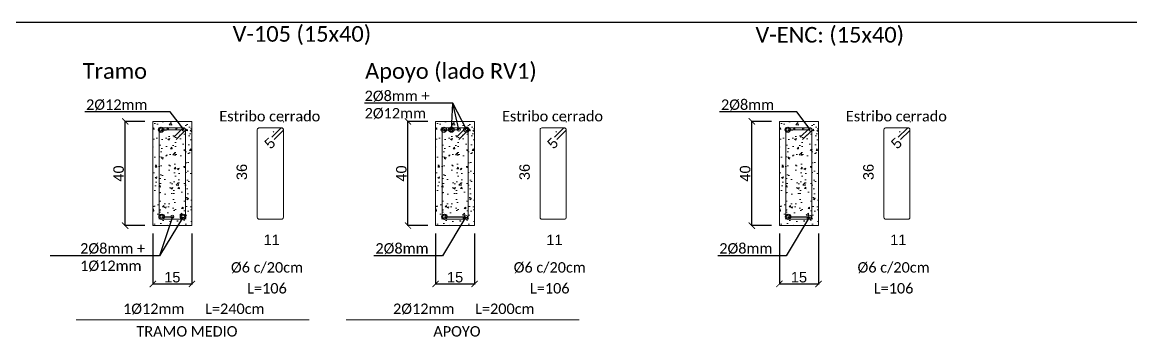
# Model space of a CAD drawing. Header units: millimetres. Extents: x 141 to 475, y -20 to 129.
# Drawn here: x 434.24 to 455.64, y 19.37 to 25.4 of the extents above; entities that cross this region are included whole.
import ezdxf
from ezdxf import colors
from ezdxf.entities.mleader import LeaderData, LeaderLine
from ezdxf.enums import TextEntityAlignment as Align
from ezdxf.math import Vec2, Vec3

# ---------------------------------------------------------------- set-up
doc = ezdxf.new("R2010")
doc.units = ezdxf.units.MM
doc.header["$LTSCALE"] = 0.1
doc.header["$MEASUREMENT"] = 0
doc.header["$PDMODE"] = 3
doc.header["$PDSIZE"] = 0.1
doc.layers.get('DEFPOINTS').update_dxf_attribs({"color": 1})
for name, color, linetype, lineweight in [('ARM_LONGITUDINAL_Ø10', 10, 'Continuous', 9), ('ARM_LONGITUDINAL_Ø12', 10, 'Continuous', 9), ('ARM_TRANSVERSAL_Ø6', 10, 'Continuous', 9), ('CIM_REFEREN', 2, 'Continuous', 0), ('CIM_TXT_ARMADOS', 3, 'Continuous', 0), ('SEC_COTAS_SEC_DIM_VIGA', 1, 'Continuous', 0), ('SEC_REF_TXT_POSICIONES_ARM_ESTRIBOS', 1, 'Continuous', 9), ('SOMBRA', 1, 'Continuous', 0), ('VIG_CARAS', 4, 'Continuous', 9)]:
    doc.layers.add(name, color=color, linetype=linetype, lineweight=lineweight)
doc.layers.add('COTAS-HECTOR', color=2, linetype='Continuous')
doc.styles.add('Arial20', font='arial.ttf', dxfattribs={"height": 0.2})
doc.styles.add('CYPETXT', font='calibri.ttf', dxfattribs={"height": 0.2})
doc.dimstyles.new('COTA-1-100', dxfattribs={"dimtxt": 0.2, "dimasz": 0.12, "dimexe": 0.012, "dimexo": 0.15, "dimgap": 0.025, "dimtad": 1, "dimzin": 0, "dimdsep": 46, "dimtxsty": 'Arial20', "dimblk1": 'ARCHTICK', "dimblk2": 'ARCHTICK', "dimsah": 1, "dimcen": 0.09, "dimclrd": 256, "dimclre": 256, "dimclrt": 256, "dimazin": 0, "dimtfac": 1, "dimtofl": 0, "dimtmove": 2, "dimatfit": 3, "dimldrblk": 'ARCHTICK', "dimfxl": 1, "dimtolj": 1, "dimtzin": 0, "dimarcsym": 0})

# ---------------------------------------------------------------- blocks, each defined once
blk = doc.blocks.new('_Origin')
at = {"color": 0, "linetype": 'ByBlock', "lineweight": -2}
blk.add_line((0, 0), (-1, 0), dxfattribs=at)
blk.add_circle((0, 0), 0.5, dxfattribs=at)
blk = doc.blocks.new('_ARCHTICK')
at = {"color": 0, "linetype": 'ByBlock', "const_width": 0.15}
blk.add_lwpolyline([(-0.5, -0.5), (0.5, 0.5)], dxfattribs=at)
blk = doc.blocks.new('*D456')
at = {"layer": 'DEFPOINTS', "color": 0, "transparency": 16777216}
for p in [(448.248, 23.496), (448.778, 23.496), (448.778, 21.496)]:
    blk.add_point(p, dxfattribs=at)
at = {"layer": 'SEC_COTAS_SEC_DIM_VIGA', "lineweight": -2, "transparency": 16777216}
for p, q in [((448.628, 23.496), (448.236, 23.496)), ((448.248, 21.496), (448.248, 23.496)), ((448.628, 21.496), (448.236, 21.496))]:
    blk.add_line(p, q, dxfattribs=at)
at = {"layer": 'SEC_COTAS_SEC_DIM_VIGA', "lineweight": -2, "transparency": 16777216, "xscale": 0.12, "yscale": 0.12, "zscale": 0.12}
for p, rotation in [((448.248, 23.496), 90), ((448.248, 21.496), 270)]:
    blk.add_blockref('_ARCHTICK', p, dxfattribs=dict(at, rotation=rotation))
at = {"layer": 'SEC_COTAS_SEC_DIM_VIGA', "transparency": 16777216, "insert": (448.121, 22.496), "char_height": 0.2, "attachment_point": 5, "rotation": 90, "style": 'Arial20'}
blk.add_mtext('\\A1;40', dxfattribs=at)
blk = doc.blocks.new('*D457')
at = {"layer": 'DEFPOINTS', "color": 0, "transparency": 16777216}
for p in [(448.778, 21.496), (449.528, 21.496), (449.528, 20.378)]:
    blk.add_point(p, dxfattribs=at)
at = {"layer": 'SEC_COTAS_SEC_DIM_VIGA', "lineweight": -2, "transparency": 16777216}
for p, q in [((448.778, 21.346), (448.778, 20.366)), ((449.528, 21.346), (449.528, 20.366)), ((448.778, 20.378), (449.528, 20.378))]:
    blk.add_line(p, q, dxfattribs=at)
at = {"layer": 'SEC_COTAS_SEC_DIM_VIGA', "lineweight": -2, "transparency": 16777216, "xscale": 0.12, "yscale": 0.12, "zscale": 0.12, "rotation": 180}
blk.add_blockref('_ARCHTICK', (448.778, 20.378), dxfattribs=at)
at = {"layer": 'SEC_COTAS_SEC_DIM_VIGA', "lineweight": -2, "transparency": 16777216, "xscale": 0.12, "yscale": 0.12, "zscale": 0.12}
blk.add_blockref('_ARCHTICK', (449.528, 20.378), dxfattribs=at)
at = {"layer": 'SEC_COTAS_SEC_DIM_VIGA', "transparency": 16777216, "insert": (449.153, 20.505), "char_height": 0.2, "attachment_point": 5, "style": 'Arial20'}
blk.add_mtext('\\A1;15', dxfattribs=at)
blk = doc.blocks.new('*D458')
at = {"layer": 'DEFPOINTS', "color": 0, "transparency": 16777216}
for p in [(450.384, 22.871), (450.766, 22.871), (450.766, 21.621)]:
    blk.add_point(p, dxfattribs=at)
at = {"layer": 'SEC_COTAS_SEC_DIM_VIGA', "transparency": 16777216, "insert": (450.488, 22.526), "char_height": 0.2, "attachment_point": 5, "rotation": 90, "style": 'Arial20'}
blk.add_mtext('\\A1;36', dxfattribs=at)
blk = doc.blocks.new('_None')
blk = doc.blocks.new('*D459')
at = {"layer": 'DEFPOINTS', "color": 0, "transparency": 16777216}
for p in [(450.684, 21.793), (451.439, 21.793), (451.439, 21.098)]:
    blk.add_point(p, dxfattribs=at)
at = {"layer": 'SEC_COTAS_SEC_DIM_VIGA', "transparency": 16777216, "insert": (451.061, 21.224), "char_height": 0.2, "attachment_point": 5, "style": 'Arial20'}
blk.add_mtext('\\A1;11', dxfattribs=at)
blk = doc.blocks.new('1')
at = {"layer": 'ARM_TRANSVERSAL_Ø6'}
for p, q in [((436.284, 23.781), (436.281, 23.769)), ((436.281, 23.769), (436.281, 22.083)), ((436.291, 23.791), (436.284, 23.781)), ((436.301, 23.798), (436.291, 23.791)), ((436.313, 23.801), (436.301, 23.798)), ((436.745, 23.801), (436.313, 23.801)), ((436.727, 23.791), (436.557, 23.621)), ((436.732, 23.795), (436.727, 23.791)), ((436.737, 23.798), (436.732, 23.795)), ((436.743, 23.8), (436.737, 23.798)), ((436.749, 23.801), (436.743, 23.8)), ((436.756, 23.8), (436.749, 23.801)), ((436.756, 23.8), (436.749, 23.801)), ((436.762, 23.798), (436.756, 23.8)), ((436.762, 23.798), (436.756, 23.8)), ((436.767, 23.795), (436.762, 23.798)), ((436.767, 23.795), (436.762, 23.798)), ((436.772, 23.791), (436.767, 23.795)), ((436.772, 23.791), (436.767, 23.795)), ((436.776, 23.786), (436.772, 23.791)), ((436.776, 23.786), (436.772, 23.791)), ((436.779, 23.781), (436.776, 23.786)), ((436.779, 23.781), (436.776, 23.786)), ((436.776, 23.751), (436.779, 23.756)), ((436.781, 23.775), (436.779, 23.781)), ((436.781, 23.775), (436.779, 23.781)), ((436.779, 23.756), (436.781, 23.762)), ((436.781, 23.769), (436.781, 23.775)), ((436.781, 23.762), (436.781, 23.769)), ((436.781, 22.083), (436.781, 23.769)), ((436.602, 23.576), (436.772, 23.746)), ((436.772, 23.746), (436.776, 23.751)), ((436.281, 22.083), (436.284, 22.07)), ((436.284, 22.07), (436.291, 22.06)), ((436.291, 22.06), (436.301, 22.053)), ((436.301, 22.053), (436.313, 22.051)), ((436.313, 22.051), (436.749, 22.051)), ((436.749, 22.051), (436.762, 22.053)), ((436.762, 22.053), (436.772, 22.06)), ((436.772, 22.06), (436.779, 22.07)), ((436.779, 22.07), (436.781, 22.083))]:
    blk.add_line(p, q, dxfattribs=at)
blk = doc.blocks.new('*D460')
at = {"layer": 'DEFPOINTS', "color": 0, "transparency": 16777216}
for p in [(451.289, 23.485), (451.398, 23.373), (451.204, 23.185)]:
    blk.add_point(p, dxfattribs=at)
at = {"layer": 'SEC_COTAS_SEC_DIM_VIGA', "lineweight": -2, "transparency": 16777216}
for p, q in [((451.293, 23.48), (451.281, 23.493)), ((451.099, 23.292), (451.087, 23.305))]:
    blk.add_line(p, q, dxfattribs=at)
at = {"layer": 'SEC_COTAS_SEC_DIM_VIGA', "transparency": 16777216, "insert": (451.027, 23.077), "char_height": 0.2, "attachment_point": 5, "rotation": 44.1312, "style": 'Arial20'}
blk.add_mtext('\\A1;5', dxfattribs=at)
blk = doc.blocks.new('*D511')
at = {"layer": 'DEFPOINTS', "color": 0, "transparency": 16777216}
for p in [(436.217, 23.496), (436.746, 23.496), (436.746, 21.496)]:
    blk.add_point(p, dxfattribs=at)
at = {"layer": 'SEC_COTAS_SEC_DIM_VIGA', "lineweight": -2, "transparency": 16777216}
for p, q in [((436.596, 23.496), (436.205, 23.496)), ((436.217, 21.496), (436.217, 23.496)), ((436.596, 21.496), (436.205, 21.496))]:
    blk.add_line(p, q, dxfattribs=at)
at = {"layer": 'SEC_COTAS_SEC_DIM_VIGA', "lineweight": -2, "transparency": 16777216, "xscale": 0.12, "yscale": 0.12, "zscale": 0.12}
for p, rotation in [((436.217, 23.496), 90), ((436.217, 21.496), 270)]:
    blk.add_blockref('_ARCHTICK', p, dxfattribs=dict(at, rotation=rotation))
at = {"layer": 'SEC_COTAS_SEC_DIM_VIGA', "transparency": 16777216, "insert": (436.09, 22.496), "char_height": 0.2, "attachment_point": 5, "rotation": 90, "style": 'Arial20'}
blk.add_mtext('\\A1;40', dxfattribs=at)
blk = doc.blocks.new('*D512')
at = {"layer": 'DEFPOINTS', "color": 0, "transparency": 16777216}
for p in [(436.746, 21.496), (437.496, 21.496), (437.496, 20.378)]:
    blk.add_point(p, dxfattribs=at)
at = {"layer": 'SEC_COTAS_SEC_DIM_VIGA', "lineweight": -2, "transparency": 16777216}
for p, q in [((436.746, 21.346), (436.746, 20.366)), ((437.496, 21.346), (437.496, 20.366)), ((436.746, 20.378), (437.496, 20.378))]:
    blk.add_line(p, q, dxfattribs=at)
at = {"layer": 'SEC_COTAS_SEC_DIM_VIGA', "lineweight": -2, "transparency": 16777216, "xscale": 0.12, "yscale": 0.12, "zscale": 0.12, "rotation": 180}
blk.add_blockref('_ARCHTICK', (436.746, 20.378), dxfattribs=at)
at = {"layer": 'SEC_COTAS_SEC_DIM_VIGA', "lineweight": -2, "transparency": 16777216, "xscale": 0.12, "yscale": 0.12, "zscale": 0.12}
blk.add_blockref('_ARCHTICK', (437.496, 20.378), dxfattribs=at)
at = {"layer": 'SEC_COTAS_SEC_DIM_VIGA', "transparency": 16777216, "insert": (437.121, 20.505), "char_height": 0.2, "attachment_point": 5, "style": 'Arial20'}
blk.add_mtext('\\A1;15', dxfattribs=at)
blk = doc.blocks.new('*D513')
at = {"layer": 'DEFPOINTS', "color": 0, "transparency": 16777216}
for p in [(438.353, 22.871), (438.735, 22.871), (438.735, 21.621)]:
    blk.add_point(p, dxfattribs=at)
at = {"layer": 'SEC_COTAS_SEC_DIM_VIGA', "transparency": 16777216, "insert": (438.456, 22.526), "char_height": 0.2, "attachment_point": 5, "rotation": 90, "style": 'Arial20'}
blk.add_mtext('\\A1;36', dxfattribs=at)
blk = doc.blocks.new('*D514')
at = {"layer": 'DEFPOINTS', "color": 0, "transparency": 16777216}
for p in [(438.652, 21.793), (439.407, 21.793), (439.407, 21.098)]:
    blk.add_point(p, dxfattribs=at)
at = {"layer": 'SEC_COTAS_SEC_DIM_VIGA', "transparency": 16777216, "insert": (439.029, 21.224), "char_height": 0.2, "attachment_point": 5, "style": 'Arial20'}
blk.add_mtext('\\A1;11', dxfattribs=at)
blk = doc.blocks.new('*D515')
at = {"layer": 'DEFPOINTS', "color": 0, "transparency": 16777216}
for p in [(439.257, 23.485), (439.366, 23.373), (439.172, 23.185)]:
    blk.add_point(p, dxfattribs=at)
at = {"layer": 'SEC_COTAS_SEC_DIM_VIGA', "lineweight": -2, "transparency": 16777216}
for p, q in [((439.262, 23.48), (439.249, 23.493)), ((439.068, 23.292), (439.055, 23.305))]:
    blk.add_line(p, q, dxfattribs=at)
at = {"layer": 'SEC_COTAS_SEC_DIM_VIGA', "transparency": 16777216, "insert": (438.995, 23.077), "char_height": 0.2, "attachment_point": 5, "rotation": 44.1312, "style": 'Arial20'}
blk.add_mtext('\\A1;5', dxfattribs=at)
blk = doc.blocks.new('*D516')
at = {"layer": 'DEFPOINTS', "color": 0, "transparency": 16777216}
for p in [(442.176, 21.496), (442.926, 21.496), (442.926, 20.378)]:
    blk.add_point(p, dxfattribs=at)
at = {"layer": 'SEC_COTAS_SEC_DIM_VIGA', "lineweight": -2, "transparency": 16777216}
for p, q in [((442.176, 21.346), (442.176, 20.366)), ((442.926, 21.346), (442.926, 20.366)), ((442.176, 20.378), (442.926, 20.378))]:
    blk.add_line(p, q, dxfattribs=at)
at = {"layer": 'SEC_COTAS_SEC_DIM_VIGA', "lineweight": -2, "transparency": 16777216, "xscale": 0.12, "yscale": 0.12, "zscale": 0.12, "rotation": 180}
blk.add_blockref('_ARCHTICK', (442.176, 20.378), dxfattribs=at)
at = {"layer": 'SEC_COTAS_SEC_DIM_VIGA', "lineweight": -2, "transparency": 16777216, "xscale": 0.12, "yscale": 0.12, "zscale": 0.12}
blk.add_blockref('_ARCHTICK', (442.926, 20.378), dxfattribs=at)
at = {"layer": 'SEC_COTAS_SEC_DIM_VIGA', "transparency": 16777216, "insert": (442.551, 20.505), "char_height": 0.2, "attachment_point": 5, "style": 'Arial20'}
blk.add_mtext('\\A1;15', dxfattribs=at)
blk = doc.blocks.new('*D517')
at = {"layer": 'DEFPOINTS', "color": 0, "transparency": 16777216}
for p in [(441.646, 23.496), (442.176, 23.496), (442.176, 21.496)]:
    blk.add_point(p, dxfattribs=at)
at = {"layer": 'SEC_COTAS_SEC_DIM_VIGA', "lineweight": -2, "transparency": 16777216}
for p, q in [((442.026, 23.496), (441.634, 23.496)), ((441.646, 21.496), (441.646, 23.496)), ((442.026, 21.496), (441.634, 21.496))]:
    blk.add_line(p, q, dxfattribs=at)
at = {"layer": 'SEC_COTAS_SEC_DIM_VIGA', "lineweight": -2, "transparency": 16777216, "xscale": 0.12, "yscale": 0.12, "zscale": 0.12}
for p, rotation in [((441.646, 23.496), 90), ((441.646, 21.496), 270)]:
    blk.add_blockref('_ARCHTICK', p, dxfattribs=dict(at, rotation=rotation))
at = {"layer": 'SEC_COTAS_SEC_DIM_VIGA', "transparency": 16777216, "insert": (441.519, 22.496), "char_height": 0.2, "attachment_point": 5, "rotation": 90, "style": 'Arial20'}
blk.add_mtext('\\A1;40', dxfattribs=at)
blk = doc.blocks.new('*D518')
at = {"layer": 'DEFPOINTS', "color": 0, "transparency": 16777216}
for p in [(443.782, 22.871), (444.164, 22.871), (444.164, 21.621)]:
    blk.add_point(p, dxfattribs=at)
at = {"layer": 'SEC_COTAS_SEC_DIM_VIGA', "transparency": 16777216, "insert": (443.886, 22.526), "char_height": 0.2, "attachment_point": 5, "rotation": 90, "style": 'Arial20'}
blk.add_mtext('\\A1;36', dxfattribs=at)
blk = doc.blocks.new('*D519')
at = {"layer": 'DEFPOINTS', "color": 0, "transparency": 16777216}
for p in [(444.081, 21.793), (444.836, 21.793), (444.836, 21.098)]:
    blk.add_point(p, dxfattribs=at)
at = {"layer": 'SEC_COTAS_SEC_DIM_VIGA', "transparency": 16777216, "insert": (444.459, 21.224), "char_height": 0.2, "attachment_point": 5, "style": 'Arial20'}
blk.add_mtext('\\A1;11', dxfattribs=at)
blk = doc.blocks.new('*D520')
at = {"layer": 'DEFPOINTS', "color": 0, "transparency": 16777216}
for p in [(444.687, 23.485), (444.795, 23.373), (444.601, 23.185)]:
    blk.add_point(p, dxfattribs=at)
at = {"layer": 'SEC_COTAS_SEC_DIM_VIGA', "lineweight": -2, "transparency": 16777216}
for p, q in [((444.691, 23.48), (444.678, 23.493)), ((444.497, 23.292), (444.484, 23.305))]:
    blk.add_line(p, q, dxfattribs=at)
at = {"layer": 'SEC_COTAS_SEC_DIM_VIGA', "transparency": 16777216, "insert": (444.425, 23.077), "char_height": 0.2, "attachment_point": 5, "rotation": 44.1312, "style": 'Arial20'}
blk.add_mtext('\\A1;5', dxfattribs=at)

msp = doc.modelspace()

# ---------------------------------------------------------------- hatches: boundary and pattern name
at = {"layer": 'SOMBRA'}
h = msp.add_hatch(dxfattribs=at)
h.set_pattern_fill('AR-CONC', color=256, scale=0.002)
h.set_pattern_definition([(50, (256.98357, -57.89123), (0.36436934, -0.03187817), [0.0381, -0.4191]), (355, (256.98357, -57.89123), (-0.07048684, 0.3821137), [0.03048, -0.3352812]), (100.45144, (257.01394, -57.8939), (0.2938825, 0.3502355), [0.03238, -0.3561805]), (46.1842, (256.98357, -57.78963), (0.5421581, -0.0840847), [0.05715, -0.62865]), (96.63556, (257.02875, -57.79664), (0.4748083, 0.4948522), [0.04857, -0.5342712]), (351.18415, (256.98357, -57.78963), (0.4748083, 0.4948522), [0.04572, -0.5029195]), (21, (257.03437, -57.81503), (0.3032288, -0.2045304), [0.0381, -0.4191]), (326, (257.03437, -57.81503), (0.12360406, 0.3683759), [0.03048, -0.33528]), (71.45144, (257.05964, -57.83207), (0.42683284, 0.16384554), [0.03238, -0.3561799]), (37.5, (256.98357, -57.89123), (0.00617721, 0.16911008), [0, -0.331216, 0, -0.34036, 0, -0.33655]), (7.5, (256.98357, -57.89123), (0.13363933, 0.20036115), [0, -0.194056, 0, -0.323596, 0, -0.12827]), (327.5, (256.87029, -57.89123), (0.27118119, -0.01145749), [0, -0.127, 0, -0.39624, 0, -0.52578]), (317.5, (256.81949, -57.89123), (0.29625836, 0.05085298), [0, -0.1651, 0, -0.263144, 0, -0.37338])])
h.paths.add_polyline_path([(437.4965, 23.496), (436.7465, 23.496), (436.7465, 21.496), (437.4965, 21.496)])
edge = h.paths.add_edge_path(flags=16)
edge.add_arc((436.7785, 22.8384), 0.025, 0, 360)
edge = h.paths.add_edge_path(flags=16)
edge.add_arc((437.4645, 22.8384), 0.025, 0, 360)
edge = h.paths.add_edge_path(flags=16)
edge.add_arc((436.7914, 21.6665), 0.03, 0, 360)
edge = h.paths.add_edge_path(flags=16)
edge.add_arc((437.4516, 21.6665), 0.03, 0, 360)
h = msp.add_hatch(dxfattribs=at)
h.set_pattern_fill('AR-CONC', color=256, scale=0.002)
h.set_pattern_definition([(50, (262.41276, -57.89123), (0.36436934, -0.03187817), [0.0381, -0.4191]), (355, (262.41276, -57.89123), (-0.07048684, 0.3821137), [0.03048, -0.3352812]), (100.45144, (262.44312, -57.8939), (0.2938825, 0.3502355), [0.03238, -0.3561805]), (46.1842, (262.41276, -57.78963), (0.5421581, -0.0840847), [0.05715, -0.62865]), (96.63556, (262.45794, -57.79664), (0.4748083, 0.4948522), [0.04857, -0.5342712]), (351.18415, (262.41276, -57.78963), (0.4748083, 0.4948522), [0.04572, -0.5029195]), (21, (262.46356, -57.81503), (0.3032288, -0.2045304), [0.0381, -0.4191]), (326, (262.46356, -57.81503), (0.12360406, 0.3683759), [0.03048, -0.33528]), (71.45144, (262.48882, -57.83207), (0.42683284, 0.16384554), [0.03238, -0.3561799]), (37.5, (262.41276, -57.89123), (0.00617721, 0.16911008), [0, -0.331216, 0, -0.34036, 0, -0.33655]), (7.5, (262.41276, -57.89123), (0.13363933, 0.20036115), [0, -0.194056, 0, -0.323596, 0, -0.12827]), (327.5, (262.29947, -57.89123), (0.27118119, -0.01145749), [0, -0.127, 0, -0.39624, 0, -0.52578]), (317.5, (262.24867, -57.89123), (0.29625836, 0.05085298), [0, -0.1651, 0, -0.263144, 0, -0.37338])])
h.paths.add_polyline_path([(442.9257, 23.496), (442.1757, 23.496), (442.1757, 21.496), (442.9257, 21.496)])
edge = h.paths.add_edge_path(flags=16)
edge.add_arc((442.2077, 22.8384), 0.025, 0, 360)
edge = h.paths.add_edge_path(flags=16)
edge.add_arc((442.8936, 22.8384), 0.025, 0, 360)
edge = h.paths.add_edge_path(flags=16)
edge.add_arc((442.2206, 21.6665), 0.03, 0, 360)
edge = h.paths.add_edge_path(flags=16)
edge.add_arc((442.8808, 21.6665), 0.03, 0, 360)
h = msp.add_hatch(dxfattribs=at)
h.set_pattern_fill('AR-CONC', color=256, scale=0.002)
h.set_pattern_definition([(50, (269.01516, -57.89123), (0.36436934, -0.03187817), [0.0381, -0.4191]), (355, (269.01516, -57.89123), (-0.07048684, 0.3821137), [0.03048, -0.3352812]), (100.45144, (269.04553, -57.8939), (0.2938825, 0.3502355), [0.03238, -0.3561805]), (46.1842, (269.01516, -57.78963), (0.5421581, -0.0840847), [0.05715, -0.62865]), (96.63556, (269.06034, -57.79664), (0.4748083, 0.4948522), [0.04857, -0.5342712]), (351.18415, (269.01516, -57.78963), (0.4748083, 0.4948522), [0.04572, -0.5029195]), (21, (269.06596, -57.81503), (0.3032288, -0.2045304), [0.0381, -0.4191]), (326, (269.06596, -57.81503), (0.12360406, 0.3683759), [0.03048, -0.33528]), (71.45144, (269.09123, -57.83207), (0.42683284, 0.16384554), [0.03238, -0.3561799]), (37.5, (269.01516, -57.89123), (0.00617721, 0.16911008), [0, -0.331216, 0, -0.34036, 0, -0.33655]), (7.5, (269.01516, -57.89123), (0.13363933, 0.20036115), [0, -0.194056, 0, -0.323596, 0, -0.12827]), (327.5, (268.90188, -57.89123), (0.27118119, -0.01145749), [0, -0.127, 0, -0.39624, 0, -0.52578]), (317.5, (268.85108, -57.89123), (0.29625836, 0.05085298), [0, -0.1651, 0, -0.263144, 0, -0.37338])])
h.paths.add_polyline_path([(449.5281, 23.496), (448.7781, 23.496), (448.7781, 21.496), (449.5281, 21.496)])
edge = h.paths.add_edge_path(flags=16)
edge.add_arc((448.8101, 22.8384), 0.025, 0, 360)
edge = h.paths.add_edge_path(flags=16)
edge.add_arc((449.4961, 22.8384), 0.025, 0, 360)
edge = h.paths.add_edge_path(flags=16)
edge.add_arc((448.823, 21.6665), 0.03, 0, 360)
edge = h.paths.add_edge_path(flags=16)
edge.add_arc((449.4832, 21.6665), 0.03, 0, 360)

# ---------------------------------------------------------------- linework, layer by layer
msp.add_line((415.2711, 25.3971), (455.6387, 25.3971))
at = {"layer": 'ARM_LONGITUDINAL_Ø10'}
for p, q in [((435.2736, 19.6912), (439.749, 19.6912)), ((440.4582, 19.6912), (444.9336, 19.6912))]:
    msp.add_line(p, q, dxfattribs=at)
for centre in [(436.9066, 23.3358), (437.3395, 23.3384), (442.4788, 23.3367), (442.6218, 23.3384), (448.9382, 23.3358), (449.3711, 23.3384)]:
    msp.add_circle(centre, 0.03, dxfattribs=at)
at = {"layer": 'ARM_LONGITUDINAL_Ø12'}
for centre, radius in [((442.3358, 23.3358), 0.02), ((442.7686, 23.3384), 0.02), ((436.9164, 21.6665), 0.03), ((437.1215, 21.6665), 0.03), ((437.3268, 21.6665), 0.03), ((442.3456, 21.6665), 0.03), ((442.7559, 21.6665), 0.03), ((448.948, 21.6665), 0.03), ((449.3584, 21.6665), 0.03)]:
    msp.add_circle(centre, radius, dxfattribs=at)
at = {"layer": 'ARM_TRANSVERSAL_Ø6'}
for p, q in [((437.4965, 22.839), (437.4959, 22.8452)), ((442.9257, 22.839), (442.9251, 22.8452)), ((449.5281, 22.839), (449.5275, 22.8452))]:
    msp.add_line(p, q, dxfattribs=at)
at = {"layer": 'COTAS-HECTOR', "color": 1, "linetype": 'ByBlock', "lineweight": -2}
for points in [[(442.4788, 23.3367), (442.5085, 23.846)], [(442.7686, 23.3384), (442.5085, 23.846)], [(437.3268, 21.6665), (436.8774, 20.92)]]:
    msp.add_lwpolyline(points, dxfattribs=at)
for centre in [(442.4788, 23.3367), (442.7686, 23.3384), (437.3268, 21.6665)]:
    msp.add_circle(centre, 0.05, dxfattribs=at)
at = {"layer": 'VIG_CARAS'}
for points in [[(436.7465, 23.496), (437.4965, 23.496), (437.4965, 21.496), (436.7465, 21.496)], [(442.1757, 23.496), (442.9257, 23.496), (442.9257, 21.496), (442.1757, 21.496)], [(448.7781, 23.496), (449.5281, 23.496), (449.5281, 21.496), (448.7781, 21.496)]]:
    msp.add_lwpolyline(points, close=True, dxfattribs=at)

# ---------------------------------------------------------------- block references
for p in [(0.5902, -0.4296), (2.4722, -0.4296), (6.0193, -0.4296), (7.9014, -0.4296), (12.6218, -0.4296), (14.5038, -0.4296)]:
    msp.add_blockref('1', p)

# ---------------------------------------------------------------- texts
at = {"layer": 'CIM_REFEREN', "style": 'CYPETXT'}
for s, p in [('V-105 (15x40)', (438.2796, 25.0248)), ('V-ENC: (15x40)', (448.3178, 25.0079)), ('Tramo', (435.3999, 24.3135)), ('Apoyo (lado RV1)', (440.8227, 24.3135))]:
    msp.add_text(s, height=0.3, dxfattribs=at).set_placement(p)
at = {"layer": 'CIM_TXT_ARMADOS', "style": 'CYPETXT'}
for p in [(438.9921, 23.4959), (444.4213, 23.4959), (451.0237, 23.4959)]:
    msp.add_text('Estribo cerrado', height=0.2, dxfattribs=at).set_placement(p, align=Align.CENTER)
at = {"layer": 'SEC_REF_TXT_POSICIONES_ARM_ESTRIBOS', "style": 'CYPETXT'}
for s, p in [('%%C6 c/20cm', (438.9389, 20.6952)), ('%%C6 c/20cm', (444.3681, 20.6952)), ('%%C6 c/20cm', (450.9705, 20.6952)), ('L=106', (438.9389, 20.2941)), ('L=106', (444.3681, 20.2941)), ('L=106', (450.9705, 20.2941))]:
    msp.add_text(s, height=0.2, dxfattribs=at).set_placement(p, align=Align.MIDDLE_CENTER)
at = {"layer": 'SEC_REF_TXT_POSICIONES_ARM_ESTRIBOS', "color": 2, "style": 'CYPETXT'}
for s, p in [('1%%C12mm', (436.7637, 19.9012)), ('L=240cm', (438.3209, 19.9012)), ('2%%C12mm', (441.9484, 19.9012)), ('L=200cm', (443.5055, 19.9012)), ('TRAMO MEDIO', (437.4015, 19.4676)), ('APOYO', (442.5861, 19.4676))]:
    msp.add_text(s, height=0.2, dxfattribs=at).set_placement(p, align=Align.MIDDLE_CENTER)

# ---------------------------------------------------------------- dimensions: what is measured, and where the dimension line sits
at = {"layer": 'SEC_COTAS_SEC_DIM_VIGA'}
for p1, p2, distance, picture, middle in [((436.7465, 21.496), (436.7465, 23.496), 0.5297, '*D511', (436.0897, 22.496)), ((442.1757, 21.496), (442.1757, 23.496), 0.5297, '*D517', (441.5189, 22.496)), ((448.7781, 21.496), (448.7781, 23.496), 0.5297, '*D456', (448.1213, 22.496)), ((436.7465, 21.496), (437.4965, 21.496), -1.1178, '*D512', (437.1215, 20.5053)), ((442.1757, 21.496), (442.9257, 21.496), -1.1178, '*D516', (442.5507, 20.5053)), ((448.7781, 21.496), (449.5281, 21.496), -1.1178, '*D457', (449.1531, 20.5053))]:
    dim = msp.add_aligned_dim(p1=p1, p2=p2, distance=distance, dimstyle='COTA-1-100', override={"dimdec": 0, "dimlfac": 20}, dxfattribs=at)
    dim.commit()
    dim.dimension.update_dxf_attribs({"geometry": picture, "text_midpoint": middle})
for base, p1, p2, picture, middle in [((439.2574, 23.4846), (439.1723, 23.1847), (439.366, 23.3727), '*D515', (438.9955, 23.0774)), ((444.6866, 23.4846), (444.6015, 23.1847), (444.7952, 23.3727), '*D520', (444.4247, 23.0774)), ((451.289, 23.4846), (451.2039, 23.1847), (451.3976, 23.3727), '*D460', (451.0271, 23.0774))]:
    dim = msp.add_linear_dim(base=base, p1=p1, p2=p2, angle=44.13116, dimstyle='COTA-1-100', override={"dimdec": 0, "dimlfac": 20, "dimblk1": 'None', "dimblk2": 'None', "dimsah": 1, "dimsd1": 1, "dimsd2": 1}, dxfattribs=at)
    dim.commit()
    dim.dimension.update_dxf_attribs({"geometry": picture, "text_midpoint": middle, "dimtype": 161})
for base, p1, p2, picture, middle in [((438.3526, 22.871), (438.7347, 21.621), (438.7347, 22.871), '*D513', (438.4564, 22.5257)), ((443.7818, 22.871), (444.1638, 21.621), (444.1638, 22.871), '*D518', (443.8856, 22.5257)), ((450.3842, 22.871), (450.7662, 21.621), (450.7662, 22.871), '*D458', (450.488, 22.5257))]:
    dim = msp.add_linear_dim(base=base, p1=p1, p2=p2, angle=90, text='36', dimstyle='COTA-1-100', override={"dimdec": 0, "dimlfac": 20, "dimblk1": 'None', "dimblk2": 'None', "dimse1": 1, "dimse2": 1, "dimsd1": 1, "dimsd2": 1}, dxfattribs=at)
    dim.commit()
    dim.dimension.update_dxf_attribs({"geometry": picture, "text_midpoint": middle, "dimtype": 161})
for base, p1, p2, picture, middle in [((439.407, 21.0982), (438.6519, 21.7934), (439.407, 21.7934), '*D514', (439.0294, 21.2236)), ((444.8361, 21.0982), (444.0811, 21.7934), (444.8361, 21.7934), '*D519', (444.4586, 21.2236)), ((451.4386, 21.0982), (450.6835, 21.7934), (451.4386, 21.7934), '*D459', (451.061, 21.2236))]:
    dim = msp.add_linear_dim(base=base, p1=p1, p2=p2, text='11', dimstyle='COTA-1-100', override={"dimdec": 0, "dimlfac": 20, "dimblk1": 'None', "dimblk2": 'None', "dimsah": 1, "dimse1": 1, "dimse2": 1, "dimsd1": 1, "dimsd2": 1}, dxfattribs=at)
    dim.commit()
    dim.dimension.update_dxf_attribs({"geometry": picture, "text_midpoint": middle})

# ---------------------------------------------------------------- leaders
at = {"layer": 'COTAS-HECTOR'}
ml = msp.add_multileader_mtext('Standard', dxfattribs=at)
ml.set_content('2%%C8mm +\\P2%%C12mm', color=256, style='CYPETXT')
ml.set_leader_properties(color=1)
ml.set_arrow_properties(name='ORIGIN')
ml.build(insert=Vec2(0, 0))
ml.multileader.update_dxf_attribs({"text_left_attachment_type": 6, "text_right_attachment_type": 6, "dogleg_length": 0.3594, "arrow_head_size": 0.1})
ctx = ml.context
ctx.base_point, ctx.char_height, ctx.arrow_head_size, ctx.landing_gap_size, ctx.plane_origin = Vec3(440.7236, 23.846), 0.2, 0.1, 0.09, Vec3(444.6069, 24.4584)
ctx.left_attachment, ctx.right_attachment = 6, 6
notes = []
notes.append((ctx, [(1, (1, 1, 0), (442.5085, 23.846), (-1, 0), 0.3732, [(0, [(442.3358, 23.3358), (442.6218, 23.3384)], 0, [])])]))
ctx.mtext.insert, ctx.mtext.width, ctx.mtext.flow_direction = Vec3(440.8136, 24.086), 1.471457, 5
ml = msp.add_multileader_mtext('Standard', dxfattribs=at)
ml.set_content('2%%C12mm', color=256, style='CYPETXT')
ml.set_leader_properties(color=1)
ml.set_arrow_properties(name='ORIGIN')
ml.build(insert=Vec2(0, 0))
ml.multileader.update_dxf_attribs({"text_left_attachment_type": 6, "text_right_attachment_type": 6, "dogleg_length": 0.3594, "arrow_head_size": 0.1})
ctx = ml.context
ctx.base_point, ctx.char_height, ctx.arrow_head_size, ctx.landing_gap_size, ctx.plane_origin = Vec3(435.3749, 23.6775), 0.2, 0.1, 0.09, Vec3(439.1777, 24.4584)
ctx.left_attachment, ctx.right_attachment = 6, 6
notes.append((ctx, [(1, (1, 1, 0), (437.0794, 23.6775), (-1, 0), 0.3732, [(0, [(436.9066, 23.3358), (437.3395, 23.3384)], 0, [])])]))
ctx.mtext.insert, ctx.mtext.width, ctx.mtext.flow_direction = Vec3(435.4649, 23.9175), 1.471457, 5
ml = msp.add_multileader_mtext('Standard', dxfattribs=at)
ml.set_content('2%%C8mm', color=256, style='CYPETXT')
ml.set_leader_properties(color=1)
ml.set_arrow_properties(name='ORIGIN')
ml.build(insert=Vec2(0, 0))
ml.multileader.update_dxf_attribs({"text_left_attachment_type": 6, "text_right_attachment_type": 6, "dogleg_length": 0.3594, "arrow_head_size": 0.1})
ctx = ml.context
ctx.base_point, ctx.char_height, ctx.arrow_head_size, ctx.landing_gap_size, ctx.plane_origin = Vec3(447.5662, 23.6775), 0.2, 0.1, 0.09, Vec3(451.2093, 24.4584)
ctx.left_attachment, ctx.right_attachment = 6, 6
notes.append((ctx, [(1, (1, 1, 0), (449.111, 23.6775), (-1, 0), 0.3732, [(0, [(448.9382, 23.3358), (449.3711, 23.3384)], 0, [])])]))
ctx.mtext.insert, ctx.mtext.width, ctx.mtext.flow_direction = Vec3(447.6562, 23.9175), 1.471457, 5
ml = msp.add_multileader_mtext('Standard', dxfattribs=at)
ml.set_content('2%%C8mm + 1%%C12mm', color=256, style='CYPETXT')
ml.set_leader_properties(color=1)
ml.set_arrow_properties(name='ORIGIN')
ml.build(insert=Vec2(0, 0))
ml.multileader.update_dxf_attribs({"text_left_attachment_type": 6, "text_right_attachment_type": 6, "dogleg_length": 0.3594, "arrow_head_size": 0.1})
ctx = ml.context
ctx.base_point, ctx.char_height, ctx.arrow_head_size, ctx.landing_gap_size, ctx.plane_origin = Vec3(435.2613, 20.92), 0.2, 0.1, 0.09, Vec3(439.1906, 23.2865)
ctx.left_attachment, ctx.right_attachment = 6, 6
notes.append((ctx, [(1, (1, 1, 0), (436.8774, 20.92), (-1, 0), 0.2044, [(0, [(436.9164, 21.6665), (437.1215, 21.6665)], 0, [])])]))
ctx.mtext.insert, ctx.mtext.width, ctx.mtext.flow_direction = Vec3(435.3513, 21.16), 1.789032, 5
ml = msp.add_multileader_mtext('Standard', dxfattribs=at)
ml.set_content('2%%C8mm', color=256, style='CYPETXT')
ml.set_leader_properties(color=1)
ml.set_arrow_properties(name='ORIGIN')
ml.build(insert=Vec2(0, 0))
ml.multileader.update_dxf_attribs({"text_left_attachment_type": 6, "text_right_attachment_type": 6, "dogleg_length": 0.3594, "arrow_head_size": 0.1})
ctx = ml.context
ctx.base_point, ctx.char_height, ctx.arrow_head_size, ctx.landing_gap_size, ctx.plane_origin = Vec3(440.9307, 20.92), 0.2, 0.1, 0.09, Vec3(444.6198, 23.2865)
ctx.left_attachment, ctx.right_attachment = 6, 6
notes.append((ctx, [(1, (1, 1, 0), (442.3066, 20.92), (-1, 0), 0.2044, [(0, [(442.3456, 21.6665), (442.7559, 21.6665)], 0, [])])]))
ctx.mtext.insert, ctx.mtext.width, ctx.mtext.flow_direction = Vec3(441.0207, 21.16), 1.789032, 5
ml = msp.add_multileader_mtext('Standard', dxfattribs=at)
ml.set_content('2%%C8mm', color=256, style='CYPETXT')
ml.set_leader_properties(color=1)
ml.set_arrow_properties(name='ORIGIN')
ml.build(insert=Vec2(0, 0))
ml.multileader.update_dxf_attribs({"text_left_attachment_type": 6, "text_right_attachment_type": 6, "dogleg_length": 0.3594, "arrow_head_size": 0.1})
ctx = ml.context
ctx.base_point, ctx.char_height, ctx.arrow_head_size, ctx.landing_gap_size, ctx.plane_origin = Vec3(447.5331, 20.92), 0.2, 0.1, 0.09, Vec3(451.2222, 23.2865)
ctx.left_attachment, ctx.right_attachment = 6, 6
notes.append((ctx, [(1, (1, 1, 0), (448.909, 20.92), (-1, 0), 0.2044, [(0, [(448.948, 21.6665), (449.3584, 21.6665)], 0, [])])]))
ctx.mtext.insert, ctx.mtext.width, ctx.mtext.flow_direction = Vec3(447.6231, 21.16), 1.789032, 5
for ctx, leaders in notes:
    for number, flags, end, landing, length, lines in leaders:
        leader = LeaderData()
        leader.index, (leader.has_last_leader_line, leader.has_dogleg_vector, leader.attachment_direction) = number, flags
        leader.last_leader_point, leader.dogleg_vector, leader.dogleg_length = Vec3(end), Vec3(landing), length
        for number, points, colour, breaks in lines:
            line = LeaderLine()
            line.index, line.vertices, line.color, line.breaks = number, Vec3.list(points), colors.encode_raw_color(colour), breaks
            leader.lines.append(line)
        ctx.leaders.append(leader)

doc.saveas('drawing.dxf')
